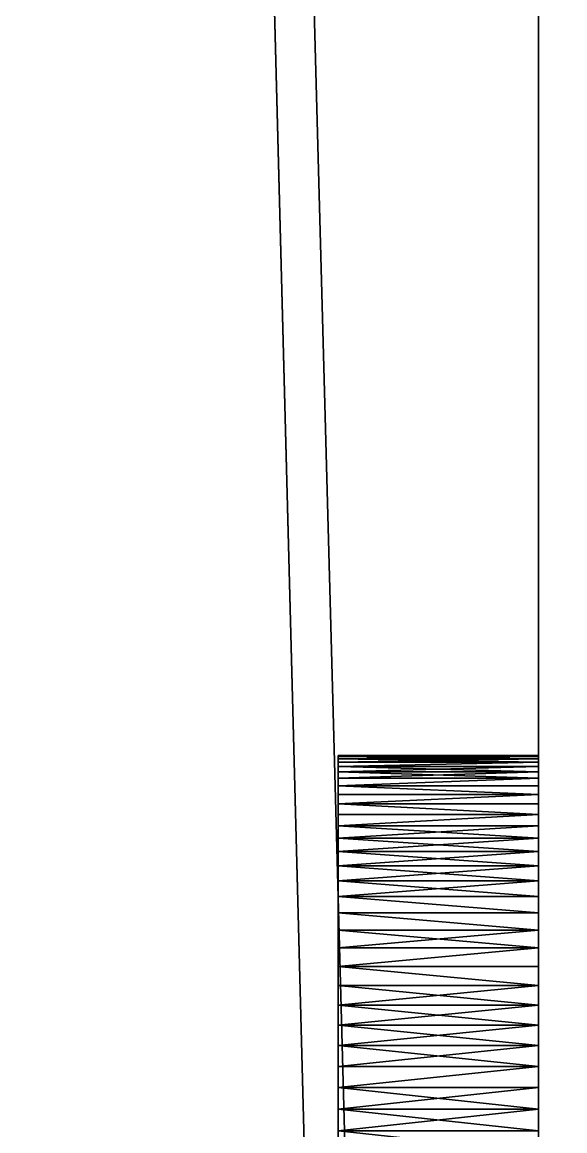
# Model space of a CAD drawing. Header units: millimetres. Extents: x 0 to 520, y -2 to 382.
# Drawn here: x 6.92 to 9.63, y 64.33 to 69.86 of the extents above; entities that cross this region are included whole.
import ezdxf

# ---------------------------------------------------------------- set-up
doc = ezdxf.new("R2010")
doc.units = ezdxf.units.MM

msp = doc.modelspace()

# ---------------------------------------------------------------- linework, layer by layer
at = {"layer": 'BRASS', "color": 52}
for points in [[(0, 380, 98), (10, 10, 98), (10, 370, 98)], [(0, 380, 98), (0, 0, 98), (10, 10, 98)], [(20.5, 20.5, 90), (0, 380, 90), (20.5, 359.5, 90)], [(0, 0, 90), (0, 380, 90), (20.5, 20.5, 90)]]:
    msp.add_3dface(points, dxfattribs=at)
at = {"layer": 'TEAK', "color": 34}
for points in [[(0, 0), (0, 380), (20, 20)], [(20, 20), (0, 380), (20, 360)], [(0, 380, 90), (0, 0, 90), (9.5, 20, 90)], [(0, 380, 90), (9.5, 20, 90), (9.5, 360, 90)], [(9.5, 360, 90), (9.5, 20, 90), (9.5, 81, 86)], [(14, 81, 68.5), (9.5, 81, 68.5), (9.5, 59, 68.5)], [(14, 81, 68.5), (9.5, 59, 68.5), (14, 59, 68.5)], [(9.5, 59, 68.5), (9.5, 81, 68.5), (9.5, 75.6721, 69.8246)], [(9.5, 59, 86), (9.5, 75.0455, 73.9821), (9.5, 81, 86)], [(9.5, 20, 90), (9.5, 59, 86), (9.5, 81, 86)], [(9.5, 64.3279, 69.8246), (9.5, 75.6721, 69.8246), (9.5, 75.5641, 69.8436)], [(9.5, 59, 68.5), (9.5, 75.6721, 69.8246), (9.5, 64.3279, 69.8246)], [(9.5, 64.5429, 69.868), (9.5, 75.5641, 69.8436), (9.5, 75.4571, 69.868)], [(9.5, 64.4359, 69.8436), (9.5, 75.5641, 69.8436), (9.5, 64.5429, 69.868)], [(9.5, 64.3279, 69.8246), (9.5, 75.5641, 69.8436), (9.5, 64.4359, 69.8436)], [(9.5, 64.5429, 69.868), (9.5, 75.4571, 69.868), (9.5, 75.3515, 69.8977)], [(9.5, 64.7524, 69.9327), (9.5, 75.3515, 69.8977), (9.5, 75.2476, 69.9327)], [(9.5, 64.6485, 69.8977), (9.5, 75.3515, 69.8977), (9.5, 64.7524, 69.9327)], [(9.5, 64.5429, 69.868), (9.5, 75.3515, 69.8977), (9.5, 64.6485, 69.8977)], [(9.5, 64.7524, 69.9327), (9.5, 75.2476, 69.9327), (9.5, 75.1454, 69.9728)], [(9.5, 64.8546, 69.9728), (9.5, 75.1454, 69.9728), (9.5, 75.0455, 70.0179)], [(9.5, 64.7524, 69.9327), (9.5, 75.1454, 69.9728), (9.5, 64.8546, 69.9728)], [(9.5, 65.0522, 70.0679), (9.5, 75.0455, 70.0179), (9.5, 74.9478, 70.0679)], [(9.5, 64.9545, 70.0179), (9.5, 75.0455, 70.0179), (9.5, 65.0522, 70.0679)], [(9.5, 64.8546, 69.9728), (9.5, 75.0455, 70.0179), (9.5, 64.9545, 70.0179)], [(9.5, 64.9545, 73.9821), (9.5, 74.9478, 73.9321), (9.5, 75.0455, 73.9821)], [(9.5, 59, 86), (9.5, 64.9545, 73.9821), (9.5, 75.0455, 73.9821)], [(9.5, 65.0522, 70.0679), (9.5, 74.9478, 70.0679), (9.5, 74.8528, 70.1228)], [(9.5, 65.1472, 73.8772), (9.5, 74.8528, 73.8772), (9.5, 74.9478, 73.9321)], [(9.5, 65.0522, 73.9321), (9.5, 65.1472, 73.8772), (9.5, 74.9478, 73.9321)], [(9.5, 64.9545, 73.9821), (9.5, 65.0522, 73.9321), (9.5, 74.9478, 73.9321)], [(9.5, 65.2393, 70.1823), (9.5, 74.8528, 70.1228), (9.5, 74.7607, 70.1823)], [(9.5, 65.1472, 70.1228), (9.5, 74.8528, 70.1228), (9.5, 65.2393, 70.1823)], [(9.5, 65.0522, 70.0679), (9.5, 74.8528, 70.1228), (9.5, 65.1472, 70.1228)], [(9.5, 65.1472, 73.8772), (9.5, 74.7607, 73.8177), (9.5, 74.8528, 73.8772)], [(9.5, 65.2393, 70.1823), (9.5, 74.7607, 70.1823), (9.5, 74.6716, 70.2463)], [(9.5, 65.2393, 73.8177), (9.5, 74.6716, 73.7537), (9.5, 74.7607, 73.8177)], [(9.5, 65.1472, 73.8772), (9.5, 65.2393, 73.8177), (9.5, 74.7607, 73.8177)], [(9.5, 65.3284, 70.2463), (9.5, 74.6716, 70.2463), (9.5, 74.5859, 70.3147)], [(9.5, 65.2393, 70.1823), (9.5, 74.6716, 70.2463), (9.5, 65.3284, 70.2463)], [(9.5, 65.3284, 73.7537), (9.5, 74.5859, 73.6853), (9.5, 74.6716, 73.7537)], [(9.5, 65.2393, 73.8177), (9.5, 65.3284, 73.7537), (9.5, 74.6716, 73.7537)], [(9.5, 65.4141, 70.3147), (9.5, 74.5859, 70.3147), (9.5, 74.5036, 70.3873)], [(9.5, 65.3284, 70.2463), (9.5, 74.5859, 70.3147), (9.5, 65.4141, 70.3147)], [(9.5, 65.4141, 73.6853), (9.5, 74.5036, 73.6127), (9.5, 74.5859, 73.6853)], [(9.5, 65.3284, 73.7537), (9.5, 65.4141, 73.6853), (9.5, 74.5859, 73.6853)], [(9.5, 65.4964, 70.3873), (9.5, 74.5036, 70.3873), (9.5, 74.4251, 70.4639)], [(9.5, 65.4141, 70.3147), (9.5, 74.5036, 70.3873), (9.5, 65.4964, 70.3873)], [(9.5, 65.5749, 73.5361), (9.5, 74.4251, 73.5361), (9.5, 74.5036, 73.6127)], [(9.5, 65.4964, 73.6127), (9.5, 65.5749, 73.5361), (9.5, 74.5036, 73.6127)], [(9.5, 65.4141, 73.6853), (9.5, 65.4964, 73.6127), (9.5, 74.5036, 73.6127)], [(9.5, 65.4964, 70.3873), (9.5, 74.4251, 70.4639), (9.5, 65.5749, 70.4639)], [(9.5, 65.6495, 70.5443), (9.5, 65.5749, 70.4639), (9.5, 74.4251, 70.4639)], [(9.5, 65.6495, 70.5443), (9.5, 74.4251, 70.4639), (9.5, 74.3505, 70.5443)], [(9.5, 65.6495, 73.4557), (9.5, 74.3505, 73.4557), (9.5, 74.4251, 73.5361)], [(9.5, 65.5749, 73.5361), (9.5, 65.6495, 73.4557), (9.5, 74.4251, 73.5361)], [(9.5, 65.6495, 70.5443), (9.5, 74.3505, 70.5443), (9.5, 74.28, 70.6283)], [(9.5, 65.6495, 73.4557), (9.5, 74.28, 73.3717), (9.5, 74.3505, 73.4557)], [(9.5, 65.72, 70.6283), (9.5, 65.6495, 70.5443), (9.5, 74.28, 70.6283)], [(9.5, 65.72, 70.6283), (9.5, 74.28, 70.6283), (9.5, 74.2137, 70.7158)], [(9.5, 65.7863, 73.2842), (9.5, 74.2137, 73.2842), (9.5, 74.28, 73.3717)], [(9.5, 65.72, 73.3717), (9.5, 65.7863, 73.2842), (9.5, 74.28, 73.3717)], [(9.5, 65.6495, 73.4557), (9.5, 65.72, 73.3717), (9.5, 74.28, 73.3717)], [(9.5, 65.7863, 70.7158), (9.5, 65.72, 70.6283), (9.5, 74.2137, 70.7158)], [(9.5, 65.8481, 70.8064), (9.5, 65.7863, 70.7158), (9.5, 74.2137, 70.7158)], [(9.5, 65.8481, 70.8064), (9.5, 74.2137, 70.7158), (9.5, 74.1519, 70.8064)], [(9.5, 65.7863, 73.2842), (9.5, 74.1519, 73.1936), (9.5, 74.2137, 73.2842)], [(9.5, 65.8481, 70.8064), (9.5, 74.1519, 70.8064), (9.5, 74.0947, 70.9)], [(9.5, 65.8481, 73.1936), (9.5, 74.0947, 73.1), (9.5, 74.1519, 73.1936)], [(9.5, 65.7863, 73.2842), (9.5, 65.8481, 73.1936), (9.5, 74.1519, 73.1936)], [(9.5, 65.9053, 70.9), (9.5, 65.8481, 70.8064), (9.5, 74.0947, 70.9)], [(9.5, 65.9053, 70.9), (9.5, 74.0947, 70.9), (9.5, 74.0423, 70.9963)], [(9.5, 65.9053, 73.1), (9.5, 74.0423, 73.0037), (9.5, 74.0947, 73.1)], [(9.5, 65.8481, 73.1936), (9.5, 65.9053, 73.1), (9.5, 74.0947, 73.1)], [(9.5, 65.9577, 70.9963), (9.5, 65.9053, 70.9), (9.5, 74.0423, 70.9963)], [(9.5, 66.0053, 71.0952), (9.5, 74.0423, 70.9963), (9.5, 73.9947, 71.0952)], [(9.5, 66.0053, 71.0952), (9.5, 65.9577, 70.9963), (9.5, 74.0423, 70.9963)], [(9.5, 65.9577, 73.0037), (9.5, 73.9947, 72.9048), (9.5, 74.0423, 73.0037)], [(9.5, 65.9053, 73.1), (9.5, 65.9577, 73.0037), (9.5, 74.0423, 73.0037)], [(9.5, 66.0053, 71.0952), (9.5, 73.9947, 71.0952), (9.5, 73.9521, 71.1962)], [(9.5, 66.0053, 72.9048), (9.5, 73.9521, 72.8038), (9.5, 73.9947, 72.9048)], [(9.5, 65.9577, 73.0037), (9.5, 66.0053, 72.9048), (9.5, 73.9947, 72.9048)], [(9.5, 66.0479, 71.1962), (9.5, 66.0053, 71.0952), (9.5, 73.9521, 71.1962)], [(9.5, 66.0854, 71.2993), (9.5, 73.9521, 71.1962), (9.5, 73.9146, 71.2993)], [(9.5, 66.0854, 71.2993), (9.5, 66.0479, 71.1962), (9.5, 73.9521, 71.1962)], [(9.5, 66.0479, 72.8038), (9.5, 73.9146, 72.7007), (9.5, 73.9521, 72.8038)], [(9.5, 66.0053, 72.9048), (9.5, 66.0479, 72.8038), (9.5, 73.9521, 72.8038)], [(9.5, 66.1178, 71.4042), (9.5, 66.0854, 71.2993), (9.5, 73.9146, 71.2993)], [(9.5, 66.1178, 71.4042), (9.5, 73.9146, 71.2993), (9.5, 73.8822, 71.4042)], [(9.5, 66.1178, 72.5958), (9.5, 73.8822, 72.5958), (9.5, 73.9146, 72.7007)], [(9.5, 66.0854, 72.7007), (9.5, 66.1178, 72.5958), (9.5, 73.9146, 72.7007)], [(9.5, 66.0479, 72.8038), (9.5, 66.0854, 72.7007), (9.5, 73.9146, 72.7007)], [(9.5, 66.1448, 71.5105), (9.5, 73.8822, 71.4042), (9.5, 73.8552, 71.5105)], [(9.5, 66.1448, 71.5105), (9.5, 66.1178, 71.4042), (9.5, 73.8822, 71.4042)], [(9.5, 66.1448, 72.4895), (9.5, 73.8552, 72.4895), (9.5, 73.8822, 72.5958)], [(9.5, 66.1178, 72.5958), (9.5, 66.1448, 72.4895), (9.5, 73.8822, 72.5958)], [(9.5, 66.1448, 71.5105), (9.5, 73.8552, 71.5105), (9.5, 73.8334, 71.618)], [(9.5, 66.1448, 72.4895), (9.5, 73.8334, 72.382), (9.5, 73.8552, 72.4895)], [(9.5, 66.1666, 71.618), (9.5, 66.1448, 71.5105), (9.5, 73.8334, 71.618)], [(9.5, 66.1829, 71.7264), (9.5, 73.8334, 71.618), (9.5, 73.8171, 71.7264)], [(9.5, 66.1829, 71.7264), (9.5, 66.1666, 71.618), (9.5, 73.8334, 71.618)], [(9.5, 66.1666, 72.382), (9.5, 73.8171, 72.2736), (9.5, 73.8334, 72.382)], [(9.5, 66.1448, 72.4895), (9.5, 66.1666, 72.382), (9.5, 73.8334, 72.382)], [(9.5, 66.1938, 71.8356), (9.5, 66.1829, 71.7264), (9.5, 73.8171, 71.7264)], [(9.5, 66.1938, 71.8356), (9.5, 73.8171, 71.7264), (9.5, 73.8062, 71.8356)], [(9.5, 66.1829, 72.2736), (9.5, 73.8062, 72.1644), (9.5, 73.8171, 72.2736)], [(9.5, 66.1666, 72.382), (9.5, 66.1829, 72.2736), (9.5, 73.8171, 72.2736)], [(9.5, 66.1938, 71.8356), (9.5, 73.8062, 71.8356), (9.5, 73.8007, 71.9452)], [(9.5, 66.1938, 72.1644), (9.5, 73.8007, 72.0548), (9.5, 73.8062, 72.1644)], [(9.5, 66.1829, 72.2736), (9.5, 66.1938, 72.1644), (9.5, 73.8062, 72.1644)], [(9.5, 66.1993, 71.9452), (9.5, 66.1938, 71.8356), (9.5, 73.8007, 71.9452)], [(9.5, 66.1993, 72.0548), (9.5, 73.8007, 71.9452), (9.5, 73.8007, 72.0548)], [(9.5, 66.1993, 72.0548), (9.5, 66.1993, 71.9452), (9.5, 73.8007, 71.9452)], [(9.5, 66.1938, 72.1644), (9.5, 66.1993, 72.0548), (9.5, 73.8007, 72.0548)], [(8.5, 66.1938, 71.8356), (9.5, 66.1993, 71.9452), (8.5, 66.1993, 71.9452)], [(9.5, 66.1938, 71.8356), (9.5, 66.1993, 71.9452), (8.5, 66.1938, 71.8356)], [(8.5, 66.1993, 71.9452), (9.5, 66.1993, 72.0548), (8.5, 66.1993, 72.0548)], [(9.5, 66.1993, 71.9452), (9.5, 66.1993, 72.0548), (8.5, 66.1993, 71.9452)], [(8.5, 66.1993, 72.0548), (9.5, 66.1938, 72.1644), (8.5, 66.1938, 72.1644)], [(9.5, 66.1993, 72.0548), (9.5, 66.1938, 72.1644), (8.5, 66.1993, 72.0548)], [(8.5, 66.1993, 72.0548), (8.5, 66.1666, 71.618), (8.5, 66.1938, 71.8356)], [(8.5, 66.1993, 72.0548), (8.5, 66.1178, 71.4042), (8.5, 66.1448, 71.5105)], [(8.5, 66.1993, 72.0548), (8.5, 66.1448, 71.5105), (8.5, 66.1666, 71.618)], [(8.5, 66.1993, 72.0548), (8.5, 66.1938, 71.8356), (8.5, 66.1993, 71.9452)], [(8.5, 66.1178, 72.5958), (8.5, 66.1178, 71.4042), (8.5, 66.1993, 72.0548)], [(8.5, 66.1178, 72.5958), (8.5, 66.1993, 72.0548), (8.5, 66.1938, 72.1644)], [(8.5, 66.1829, 71.7264), (9.5, 66.1938, 71.8356), (8.5, 66.1938, 71.8356)], [(9.5, 66.1829, 71.7264), (9.5, 66.1938, 71.8356), (8.5, 66.1829, 71.7264)], [(8.5, 66.1938, 72.1644), (9.5, 66.1829, 72.2736), (8.5, 66.1829, 72.2736)], [(9.5, 66.1938, 72.1644), (9.5, 66.1829, 72.2736), (8.5, 66.1938, 72.1644)], [(8.5, 66.1938, 71.8356), (8.5, 66.1666, 71.618), (8.5, 66.1829, 71.7264)], [(8.5, 66.1666, 72.382), (8.5, 66.1938, 72.1644), (8.5, 66.1829, 72.2736)], [(8.5, 66.1178, 72.5958), (8.5, 66.1938, 72.1644), (8.5, 66.1666, 72.382)], [(8.5, 66.1666, 71.618), (9.5, 66.1829, 71.7264), (8.5, 66.1829, 71.7264)], [(9.5, 66.1666, 71.618), (9.5, 66.1829, 71.7264), (8.5, 66.1666, 71.618)], [(8.5, 66.1829, 72.2736), (9.5, 66.1666, 72.382), (8.5, 66.1666, 72.382)], [(9.5, 66.1829, 72.2736), (9.5, 66.1666, 72.382), (8.5, 66.1829, 72.2736)], [(9.5, 66.1448, 71.5105), (9.5, 66.1666, 71.618), (8.5, 66.1448, 71.5105)], [(8.5, 66.1448, 71.5105), (9.5, 66.1666, 71.618), (8.5, 66.1666, 71.618)], [(8.5, 66.1666, 72.382), (9.5, 66.1666, 72.382), (8.5, 66.1448, 72.4895)], [(9.5, 66.1666, 72.382), (9.5, 66.1448, 72.4895), (8.5, 66.1448, 72.4895)], [(8.5, 66.1178, 72.5958), (8.5, 66.1666, 72.382), (8.5, 66.1448, 72.4895)], [(9.5, 66.1178, 71.4042), (9.5, 66.1448, 71.5105), (8.5, 66.1178, 71.4042)], [(8.5, 66.1178, 71.4042), (9.5, 66.1448, 71.5105), (8.5, 66.1448, 71.5105)], [(8.5, 66.1448, 72.4895), (9.5, 66.1178, 72.5958), (8.5, 66.1178, 72.5958)], [(9.5, 66.1448, 72.4895), (9.5, 66.1178, 72.5958), (8.5, 66.1448, 72.4895)], [(9.5, 66.0854, 71.2993), (9.5, 66.1178, 71.4042), (8.5, 66.0854, 71.2993)], [(8.5, 66.0854, 71.2993), (9.5, 66.1178, 71.4042), (8.5, 66.1178, 71.4042)], [(8.5, 66.1178, 72.5958), (9.5, 66.0854, 72.7007), (8.5, 66.0854, 72.7007)], [(9.5, 66.1178, 72.5958), (9.5, 66.0854, 72.7007), (8.5, 66.1178, 72.5958)], [(8.5, 66.1178, 71.4042), (8.5, 66.0053, 71.0952), (8.5, 66.0479, 71.1962)], [(8.5, 66.1178, 71.4042), (8.5, 66.0479, 71.1962), (8.5, 66.0854, 71.2993)], [(8.5, 66.1178, 72.5958), (8.5, 66.0053, 71.0952), (8.5, 66.1178, 71.4042)], [(8.5, 66.1178, 72.5958), (8.5, 65.9577, 70.9963), (8.5, 66.0053, 71.0952)], [(8.5, 65.72, 73.3717), (8.5, 66.1178, 72.5958), (8.5, 66.0854, 72.7007)], [(8.5, 65.4964, 73.6127), (8.5, 66.1178, 72.5958), (8.5, 65.72, 73.3717)], [(8.5, 62.4251, 73.5361), (8.5, 65.9577, 70.9963), (8.5, 66.1178, 72.5958)], [(8.5, 62.4251, 73.5361), (8.5, 66.1178, 72.5958), (8.5, 65.4964, 73.6127)], [(9.5, 66.0479, 71.1962), (9.5, 66.0854, 71.2993), (8.5, 66.0479, 71.1962)], [(8.5, 66.0479, 71.1962), (9.5, 66.0854, 71.2993), (8.5, 66.0854, 71.2993)], [(8.5, 66.0854, 72.7007), (9.5, 66.0854, 72.7007), (8.5, 66.0479, 72.8038)], [(9.5, 66.0854, 72.7007), (9.5, 66.0479, 72.8038), (8.5, 66.0479, 72.8038)], [(8.5, 65.9053, 73.1), (8.5, 66.0854, 72.7007), (8.5, 66.0479, 72.8038)], [(8.5, 65.72, 73.3717), (8.5, 66.0854, 72.7007), (8.5, 65.9053, 73.1)], [(8.5, 66.0053, 71.0952), (9.5, 66.0053, 71.0952), (8.5, 66.0479, 71.1962)], [(9.5, 66.0053, 71.0952), (9.5, 66.0479, 71.1962), (8.5, 66.0479, 71.1962)], [(8.5, 66.0479, 72.8038), (9.5, 66.0053, 72.9048), (8.5, 66.0053, 72.9048)], [(9.5, 66.0479, 72.8038), (9.5, 66.0053, 72.9048), (8.5, 66.0479, 72.8038)], [(8.5, 65.9577, 73.0037), (8.5, 66.0479, 72.8038), (8.5, 66.0053, 72.9048)], [(8.5, 65.9053, 73.1), (8.5, 66.0479, 72.8038), (8.5, 65.9577, 73.0037)], [(8.5, 65.9577, 70.9963), (9.5, 66.0053, 71.0952), (8.5, 66.0053, 71.0952)], [(9.5, 65.9577, 70.9963), (9.5, 66.0053, 71.0952), (8.5, 65.9577, 70.9963)], [(8.5, 66.0053, 72.9048), (9.5, 66.0053, 72.9048), (8.5, 65.9577, 73.0037)], [(9.5, 66.0053, 72.9048), (9.5, 65.9577, 73.0037), (8.5, 65.9577, 73.0037)], [(8.5, 65.9053, 70.9), (9.5, 65.9053, 70.9), (8.5, 65.9577, 70.9963)], [(9.5, 65.9053, 70.9), (9.5, 65.9577, 70.9963), (8.5, 65.9577, 70.9963)], [(8.5, 65.9577, 73.0037), (9.5, 65.9053, 73.1), (8.5, 65.9053, 73.1)], [(9.5, 65.9577, 73.0037), (9.5, 65.9053, 73.1), (8.5, 65.9577, 73.0037)], [(8.5, 65.9577, 70.9963), (8.5, 65.7863, 70.7158), (8.5, 65.9053, 70.9)], [(8.5, 65.9577, 70.9963), (8.5, 65.5749, 70.4639), (8.5, 65.6495, 70.5443)], [(8.5, 65.9577, 70.9963), (8.5, 65.6495, 70.5443), (8.5, 65.72, 70.6283)], [(8.5, 65.9577, 70.9963), (8.5, 65.72, 70.6283), (8.5, 65.7863, 70.7158)], [(8.5, 61.9521, 72.8038), (8.5, 65.5749, 70.4639), (8.5, 65.9577, 70.9963)], [(8.5, 62.4251, 73.5361), (8.5, 61.9521, 72.8038), (8.5, 65.9577, 70.9963)], [(8.5, 65.8481, 70.8064), (9.5, 65.9053, 70.9), (8.5, 65.9053, 70.9)], [(9.5, 65.8481, 70.8064), (9.5, 65.9053, 70.9), (8.5, 65.8481, 70.8064)], [(8.5, 65.9053, 73.1), (9.5, 65.9053, 73.1), (8.5, 65.8481, 73.1936)], [(9.5, 65.9053, 73.1), (9.5, 65.8481, 73.1936), (8.5, 65.8481, 73.1936)], [(8.5, 65.9053, 70.9), (8.5, 65.7863, 70.7158), (8.5, 65.8481, 70.8064)], [(8.5, 65.72, 73.3717), (8.5, 65.9053, 73.1), (8.5, 65.8481, 73.1936)], [(8.5, 65.7863, 70.7158), (9.5, 65.8481, 70.8064), (8.5, 65.8481, 70.8064)], [(9.5, 65.7863, 70.7158), (9.5, 65.8481, 70.8064), (8.5, 65.7863, 70.7158)], [(8.5, 65.8481, 73.1936), (9.5, 65.7863, 73.2842), (8.5, 65.7863, 73.2842)], [(9.5, 65.8481, 73.1936), (9.5, 65.7863, 73.2842), (8.5, 65.8481, 73.1936)], [(8.5, 65.72, 73.3717), (8.5, 65.8481, 73.1936), (8.5, 65.7863, 73.2842)], [(8.5, 65.72, 70.6283), (9.5, 65.7863, 70.7158), (8.5, 65.7863, 70.7158)], [(9.5, 65.72, 70.6283), (9.5, 65.7863, 70.7158), (8.5, 65.72, 70.6283)], [(8.5, 65.7863, 73.2842), (9.5, 65.72, 73.3717), (8.5, 65.72, 73.3717)], [(9.5, 65.7863, 73.2842), (9.5, 65.72, 73.3717), (8.5, 65.7863, 73.2842)], [(8.5, 65.6495, 70.5443), (9.5, 65.72, 70.6283), (8.5, 65.72, 70.6283)], [(9.5, 65.6495, 70.5443), (9.5, 65.72, 70.6283), (8.5, 65.6495, 70.5443)], [(8.5, 65.72, 73.3717), (9.5, 65.6495, 73.4557), (8.5, 65.6495, 73.4557)], [(9.5, 65.72, 73.3717), (9.5, 65.6495, 73.4557), (8.5, 65.72, 73.3717)], [(8.5, 65.4964, 73.6127), (8.5, 65.72, 73.3717), (8.5, 65.6495, 73.4557)], [(8.5, 65.5749, 70.4639), (9.5, 65.6495, 70.5443), (8.5, 65.6495, 70.5443)], [(9.5, 65.5749, 70.4639), (9.5, 65.6495, 70.5443), (8.5, 65.5749, 70.4639)], [(8.5, 65.6495, 73.4557), (9.5, 65.5749, 73.5361), (8.5, 65.5749, 73.5361)], [(9.5, 65.6495, 73.4557), (9.5, 65.5749, 73.5361), (8.5, 65.6495, 73.4557)], [(8.5, 65.4964, 73.6127), (8.5, 65.6495, 73.4557), (8.5, 65.5749, 73.5361)], [(8.5, 65.4964, 70.3873), (9.5, 65.5749, 70.4639), (8.5, 65.5749, 70.4639)], [(9.5, 65.4964, 70.3873), (9.5, 65.5749, 70.4639), (8.5, 65.4964, 70.3873)], [(8.5, 65.5749, 73.5361), (9.5, 65.4964, 73.6127), (8.5, 65.4964, 73.6127)], [(9.5, 65.5749, 73.5361), (9.5, 65.4964, 73.6127), (8.5, 65.5749, 73.5361)], [(8.5, 64.8546, 69.9728), (8.5, 65.4964, 70.3873), (8.5, 65.5749, 70.4639)], [(8.5, 61.8334, 71.618), (8.5, 64.8546, 69.9728), (8.5, 65.5749, 70.4639)], [(8.5, 61.9521, 72.8038), (8.5, 61.8334, 71.618), (8.5, 65.5749, 70.4639)], [(8.5, 65.4141, 70.3147), (9.5, 65.4141, 70.3147), (8.5, 65.4964, 70.3873)], [(9.5, 65.4141, 70.3147), (9.5, 65.4964, 70.3873), (8.5, 65.4964, 70.3873)], [(9.5, 65.4964, 73.6127), (9.5, 65.4141, 73.6853), (8.5, 65.4964, 73.6127)], [(8.5, 65.4964, 73.6127), (9.5, 65.4141, 73.6853), (8.5, 65.4141, 73.6853)], [(8.5, 64.9545, 70.0179), (8.5, 65.4141, 70.3147), (8.5, 65.4964, 70.3873)], [(8.5, 64.8546, 69.9728), (8.5, 64.9545, 70.0179), (8.5, 65.4964, 70.3873)], [(8.5, 65.2393, 73.8177), (8.5, 65.4964, 73.6127), (8.5, 65.4141, 73.6853)], [(8.5, 65.0522, 73.9321), (8.5, 65.4964, 73.6127), (8.5, 65.2393, 73.8177)], [(8.5, 64.3279, 74.1754), (8.5, 65.4964, 73.6127), (8.5, 65.0522, 73.9321)], [(8.5, 63.8903, 74.1973), (8.5, 65.4964, 73.6127), (8.5, 64.3279, 74.1754)], [(8.5, 62.4251, 73.5361), (8.5, 65.4964, 73.6127), (8.5, 63.8903, 74.1973)], [(8.5, 65.3284, 70.2463), (9.5, 65.3284, 70.2463), (8.5, 65.4141, 70.3147)], [(9.5, 65.3284, 70.2463), (9.5, 65.4141, 70.3147), (8.5, 65.4141, 70.3147)], [(9.5, 65.4141, 73.6853), (9.5, 65.3284, 73.7537), (8.5, 65.4141, 73.6853)], [(8.5, 65.4141, 73.6853), (9.5, 65.3284, 73.7537), (8.5, 65.3284, 73.7537)], [(8.5, 64.9545, 70.0179), (8.5, 65.3284, 70.2463), (8.5, 65.4141, 70.3147)], [(8.5, 65.2393, 73.8177), (8.5, 65.4141, 73.6853), (8.5, 65.3284, 73.7537)], [(8.5, 65.2393, 70.1823), (9.5, 65.3284, 70.2463), (8.5, 65.3284, 70.2463)], [(9.5, 65.2393, 70.1823), (9.5, 65.3284, 70.2463), (8.5, 65.2393, 70.1823)], [(9.5, 65.3284, 73.7537), (9.5, 65.2393, 73.8177), (8.5, 65.3284, 73.7537)], [(8.5, 65.3284, 73.7537), (9.5, 65.2393, 73.8177), (8.5, 65.2393, 73.8177)], [(8.5, 64.9545, 70.0179), (8.5, 65.2393, 70.1823), (8.5, 65.3284, 70.2463)], [(8.5, 65.1472, 70.1228), (9.5, 65.2393, 70.1823), (8.5, 65.2393, 70.1823)], [(9.5, 65.1472, 70.1228), (9.5, 65.2393, 70.1823), (8.5, 65.1472, 70.1228)], [(8.5, 65.2393, 73.8177), (9.5, 65.2393, 73.8177), (8.5, 65.1472, 73.8772)], [(9.5, 65.2393, 73.8177), (9.5, 65.1472, 73.8772), (8.5, 65.1472, 73.8772)], [(8.5, 64.9545, 70.0179), (8.5, 65.1472, 70.1228), (8.5, 65.2393, 70.1823)], [(8.5, 65.0522, 73.9321), (8.5, 65.2393, 73.8177), (8.5, 65.1472, 73.8772)], [(8.5, 65.0522, 70.0679), (9.5, 65.0522, 70.0679), (8.5, 65.1472, 70.1228)], [(9.5, 65.0522, 70.0679), (9.5, 65.1472, 70.1228), (8.5, 65.1472, 70.1228)], [(9.5, 65.1472, 73.8772), (9.5, 65.0522, 73.9321), (8.5, 65.1472, 73.8772)], [(8.5, 65.1472, 73.8772), (9.5, 65.0522, 73.9321), (8.5, 65.0522, 73.9321)], [(8.5, 64.9545, 70.0179), (8.5, 65.0522, 70.0679), (8.5, 65.1472, 70.1228)], [(9.5, 64.9545, 70.0179), (9.5, 65.0522, 70.0679), (8.5, 64.9545, 70.0179)], [(8.5, 64.9545, 70.0179), (9.5, 65.0522, 70.0679), (8.5, 65.0522, 70.0679)], [(9.5, 65.0522, 73.9321), (9.5, 64.9545, 73.9821), (8.5, 65.0522, 73.9321)], [(8.5, 65.0522, 73.9321), (9.5, 64.9545, 73.9821), (8.5, 64.9545, 73.9821)], [(8.5, 64.3279, 74.1754), (8.5, 65.0522, 73.9321), (8.5, 64.9545, 73.9821)], [(8.5, 64.8546, 69.9728), (9.5, 64.8546, 69.9728), (8.5, 64.9545, 70.0179)], [(9.5, 64.8546, 69.9728), (9.5, 64.9545, 70.0179), (8.5, 64.9545, 70.0179)], [(8.5, 64.9545, 73.9821), (9.5, 64.9545, 73.9821), (8.5, 64.8546, 74.0272)], [(9.5, 64.9545, 73.9821), (9.5, 64.8546, 74.0272), (8.5, 64.8546, 74.0272)], [(8.5, 64.5429, 74.132), (8.5, 64.9545, 73.9821), (8.5, 64.8546, 74.0272)], [(8.5, 64.3279, 74.1754), (8.5, 64.9545, 73.9821), (8.5, 64.5429, 74.132)], [(9.5, 59, 86), (9.5, 64.8546, 74.0272), (9.5, 64.9545, 73.9821)], [(9.5, 64.7524, 69.9327), (9.5, 64.8546, 69.9728), (8.5, 64.7524, 69.9327)], [(8.5, 64.7524, 69.9327), (9.5, 64.8546, 69.9728), (8.5, 64.8546, 69.9728)], [(9.5, 64.8546, 74.0272), (9.5, 64.7524, 74.0673), (8.5, 64.8546, 74.0272)], [(8.5, 64.8546, 74.0272), (9.5, 64.7524, 74.0673), (8.5, 64.7524, 74.0673)], [(8.5, 64.5429, 74.132), (8.5, 64.8546, 74.0272), (8.5, 64.7524, 74.0673)], [(8.5, 61.8334, 71.618), (8.5, 64.7524, 69.9327), (8.5, 64.8546, 69.9728)], [(9.5, 59, 86), (9.5, 64.7524, 74.0673), (9.5, 64.8546, 74.0272)], [(9.5, 64.6485, 69.8977), (9.5, 64.7524, 69.9327), (8.5, 64.6485, 69.8977)], [(8.5, 64.6485, 69.8977), (9.5, 64.7524, 69.9327), (8.5, 64.7524, 69.9327)], [(9.5, 64.7524, 74.0673), (9.5, 64.6485, 74.1023), (8.5, 64.7524, 74.0673)], [(8.5, 64.7524, 74.0673), (9.5, 64.6485, 74.1023), (8.5, 64.6485, 74.1023)], [(8.5, 62.6716, 70.2463), (8.5, 64.6485, 69.8977), (8.5, 64.7524, 69.9327)], [(8.5, 64.5429, 74.132), (8.5, 64.7524, 74.0673), (8.5, 64.6485, 74.1023)], [(8.5, 61.8334, 71.618), (8.5, 62.6716, 70.2463), (8.5, 64.7524, 69.9327)], [(9.5, 59, 86), (9.5, 64.6485, 74.1023), (9.5, 64.7524, 74.0673)], [(9.5, 64.5429, 69.868), (9.5, 64.6485, 69.8977), (8.5, 64.5429, 69.868)], [(8.5, 64.5429, 69.868), (9.5, 64.6485, 69.8977), (8.5, 64.6485, 69.8977)], [(8.5, 64.6485, 74.1023), (9.5, 64.6485, 74.1023), (8.5, 64.5429, 74.132)], [(9.5, 64.6485, 74.1023), (9.5, 64.5429, 74.132), (8.5, 64.5429, 74.132)], [(8.5, 63.6721, 69.8246), (8.5, 64.5429, 69.868), (8.5, 64.6485, 69.8977)], [(8.5, 62.6716, 70.2463), (8.5, 63.6721, 69.8246), (8.5, 64.6485, 69.8977)], [(9.5, 59, 86), (9.5, 64.5429, 74.132), (9.5, 64.6485, 74.1023)], [(9.5, 64.4359, 69.8436), (9.5, 64.5429, 69.868), (8.5, 64.4359, 69.8436)], [(8.5, 64.4359, 69.8436), (9.5, 64.5429, 69.868), (8.5, 64.5429, 69.868)], [(9.5, 64.5429, 74.132), (9.5, 64.4359, 74.1564), (8.5, 64.5429, 74.132)], [(8.5, 64.5429, 74.132), (9.5, 64.4359, 74.1564), (8.5, 64.4359, 74.1564)], [(8.5, 64.3279, 69.8246), (8.5, 64.4359, 69.8436), (8.5, 64.5429, 69.868)], [(8.5, 63.6721, 69.8246), (8.5, 64.3279, 69.8246), (8.5, 64.5429, 69.868)], [(8.5, 64.3279, 74.1754), (8.5, 64.5429, 74.132), (8.5, 64.4359, 74.1564)], [(9.5, 59, 86), (9.5, 64.4359, 74.1564), (9.5, 64.5429, 74.132)], [(9.5, 64.3279, 69.8246), (9.5, 64.4359, 69.8436), (8.5, 64.3279, 69.8246)], [(8.5, 64.3279, 69.8246), (9.5, 64.4359, 69.8436), (8.5, 64.4359, 69.8436)], [(9.5, 64.4359, 74.1564), (9.5, 64.3279, 74.1754), (8.5, 64.4359, 74.1564)], [(8.5, 64.4359, 74.1564), (9.5, 64.3279, 74.1754), (8.5, 64.3279, 74.1754)], [(9.5, 59, 86), (9.5, 64.3279, 74.1754), (9.5, 64.4359, 74.1564)], [(8.5, 64.219, 69.8109), (9.5, 64.219, 69.8109), (8.5, 64.3279, 69.8246)], [(9.5, 64.219, 69.8109), (9.5, 64.3279, 69.8246), (8.5, 64.3279, 69.8246)], [(8.5, 64.3279, 74.1754), (9.5, 64.219, 74.1891), (8.5, 64.219, 74.1891)], [(9.5, 64.3279, 74.1754), (9.5, 64.219, 74.1891), (8.5, 64.3279, 74.1754)], [(8.5, 63.6721, 69.8246), (8.5, 64.219, 69.8109), (8.5, 64.3279, 69.8246)], [(8.5, 64, 74.2), (8.5, 64.3279, 74.1754), (8.5, 64.219, 74.1891)], [(8.5, 63.8903, 74.1973), (8.5, 64.3279, 74.1754), (8.5, 64, 74.2)], [(9.5, 59, 68.5), (9.5, 64.3279, 69.8246), (9.5, 64.219, 69.8109)], [(9.5, 59, 86), (9.5, 64.219, 74.1891), (9.5, 64.3279, 74.1754)]]:
    msp.add_3dface(points, dxfattribs=at)

doc.saveas('drawing.dxf')
